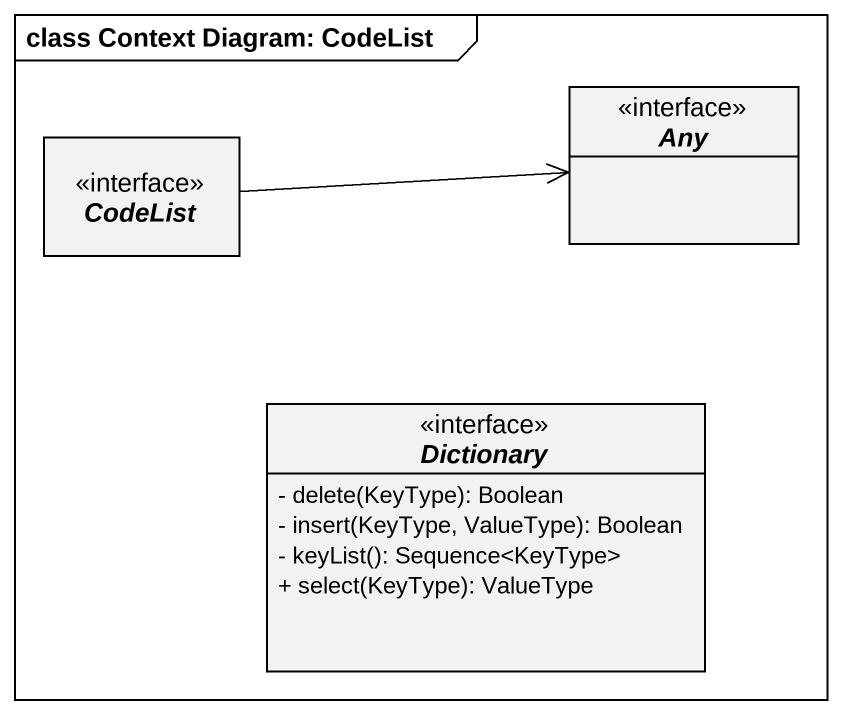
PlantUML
@startuml
mainframe class Context Diagram: CodeList
hide circle
hide empty members
skinparam classAttributeIconSize 0
interface Any
interface CodeList
interface Dictionary {
  - delete(KeyType): Boolean
  - insert(KeyType, ValueType): Boolean
  - keyList(): Sequence<KeyType>
  + select(KeyType): ValueType
}
CodeList -right-> Any
@enduml
